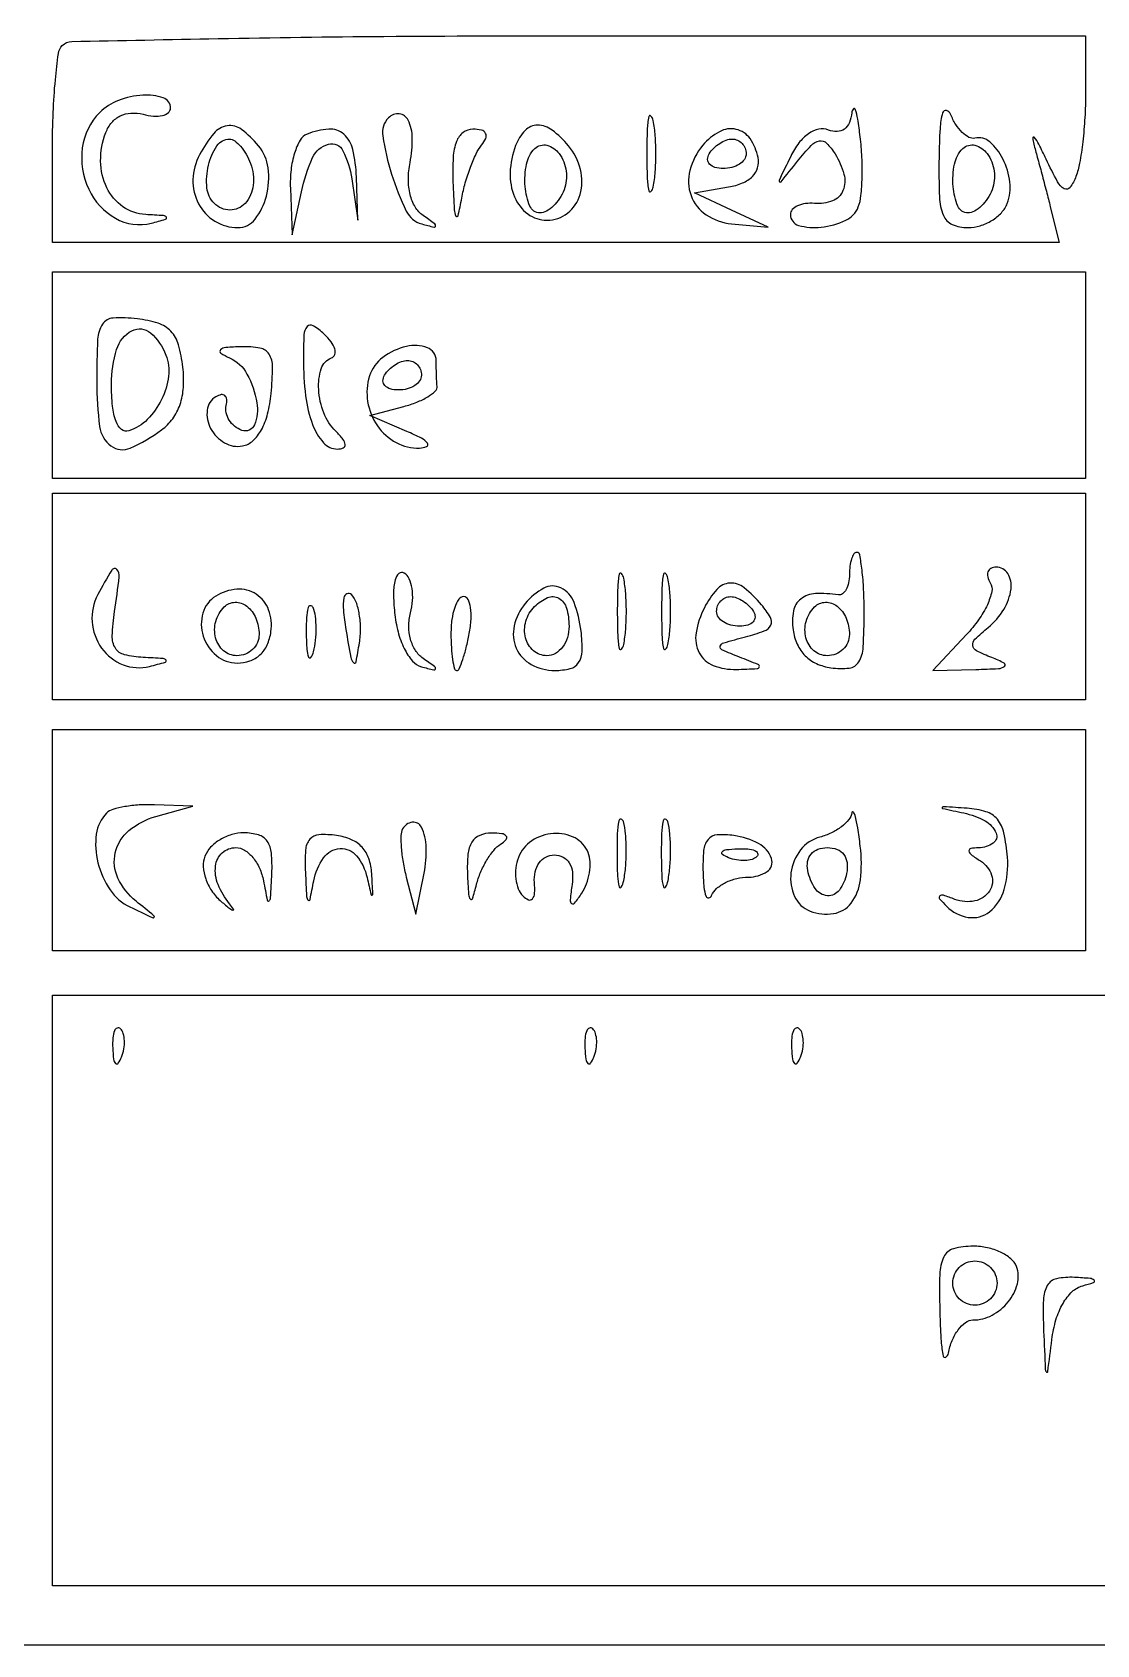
# Model space of a CAD drawing. Extents: x 31 to 1250, y 31 to 897.
# Drawn here: x 1009.6 to 1081.8, y 31 to 140.2 of the extents above; entities that cross this region are included whole.
import ezdxf

# ---------------------------------------------------------------- set-up
doc = ezdxf.new("R2010")
doc.units = 0

msp = doc.modelspace()

# ---------------------------------------------------------------- linework, layer by layer
for points in [[(31, 464), (31, 31), (640.463489, 31), (1249.926977, 31), (1250.213489, 53.75, 0.003096), (1250.324363, 71.071305, 0.000033), (1250.341341, 190.328125, 0.000105), (1250.322872, 327.870384, 0.000068), (1250.246394, 486.75), (1249.992789, 897), (640.496394, 897), (31, 897)], [(1247, 543.5), (1247, 193), (952.160124, 193), (657.320248, 193), (656.662291, 168.25, 0.00357), (656.407858, 155.161514, 0.000998), (656.196972, 134.687033, 0.001007), (656.051305, 111.525542, 0.001059), (656.002167, 88.74841), (656, 33.99682), (345.25, 34.24841), (34.5, 34.5), (34.244232, 463, -0.000104), (34.180262, 627.393921, -0.000173), (34.202946, 765.995312, -0.000003), (34.267736, 891.687549, -0.090797), (34.462847, 892.75, -0.310964), (35.540421, 893.495322, -0.00002), (156.393237, 893.749289, -0.000437), (325.743285, 893.950432, -0.000079), (640.968615, 894), (1247, 894)], [(1081, 136.081787, -0.014742), (1080.952086, 134.457066, -0.014148), (1080.808477, 132.815449, -0.01423), (1080.599761, 131.376158, -0.048523), (1080.348007, 130.464508, -0.062424), (1079.948985, 129.718387, -0.387978), (1079.560805, 129.633694, -0.139431), (1079.102953, 130.107443, -0.011873), (1078.332926, 131.632721, 0.007814), (1077.829587, 132.650186, 0.053545), (1077.522804, 133.116385, 0.71825), (1077.422611, 133.07822, 0.059017), (1077.489184, 132.657099, -0.002754), (1077.731065, 131.780312, -0.001308), (1078.033439, 130.648465, -0.001296), (1078.343463, 129.463261, -0.001837), (1078.612673, 128.407099), (1079.216816, 126), (1045.108408, 126), (1011, 126), (1011, 132.333333, -0.009794), (1011.04848, 134.80813, -0.013945), (1011.195833, 137.002083, -0.009871), (1011.403093, 138.801233, -0.164193), (1011.666667, 139.333333, -0.193456), (1012.304598, 139.605462, -0.000493), (1022.222917, 139.804167, -0.002944), (1033.455941, 139.951977, -0.001818), (1046.666667, 140), (1081, 140)], [(1014.2, 134.8, 0.165792), (1013.019336, 132.397709, 0.142229), (1013.454326, 129.601971, 0.154491), (1015.269385, 127.62796, 0.196122), (1017.701961, 127.301423, 0.006962), (1018.666657, 127.566141, 0.505616), (1018.715543, 127.698911, 0.233498), (1018.525914, 127.809651, 0.004172), (1017.317388, 127.883999, -0.140538), (1015.77539, 128.416214, -0.12731), (1014.679371, 129.701857, -0.112452), (1014.260682, 131.500344, -0.09306), (1014.615231, 133.439691, -0.083564), (1015.017629, 134.121542, -0.104328), (1015.595778, 134.573035, -0.101854), (1016.318464, 134.759178, -0.076363), (1017.137906, 134.674188, 0.04419), (1017.851239, 134.553606, 0.075313), (1018.45301, 134.59653, 0.112824), (1018.852152, 134.787493, 0.228836), (1019, 135.09362, 0.322827), (1018.49975, 135.787669, 0.096001), (1017.126523, 135.967648, 0.074561), (1015.462785, 135.613138, 0.107059)], [(1033.772634, 134.4393, 0.240246), (1033.373291, 133.208928, 0.036499), (1033.982599, 130.614562, 0.036933), (1034.969894, 128.124471, 0.2168), (1036.025704, 127.248634, 0.006243), (1036.856143, 127.033917, 0.440263), (1036.96273, 127.105117, 0.280764), (1036.899406, 127.257001, 0.004536), (1036.113089, 127.817501, -0.108334), (1035.578834, 128.397041, -0.072154), (1035.238431, 129.237376, -0.061852), (1035.116707, 130.270568, -0.045684), (1035.22898, 131.4175, 0.0488), (1035.380039, 133.06633, 0.11119), (1035.099494, 134.27742, 0.259982), (1034.501935, 134.697735, 0.226165)], [(1051.272364, 132, 0.008087), (1051.298431, 130.38851, 0.039503), (1051.399666, 129.482812, 0.611425), (1051.546986, 129.439977, 0.142433), (1051.705733, 129.75, 0.029693), (1051.840649, 130.774707, 0.017887), (1051.884498, 132, 0.017887), (1051.840649, 133.225293, 0.029693), (1051.705733, 134.25, 0.142433), (1051.546986, 134.560023, 0.611425), (1051.399666, 134.517188, 0.039503), (1051.298431, 133.61149, 0.008087)], [(1065.160037, 134.781385, -0.074209), (1064.996358, 134.115414, -0.136913), (1064.656477, 133.678638, -0.152572), (1064.168482, 133.50899, -0.099873), (1063.576692, 133.608944, 0.144948), (1062.921003, 133.660532, 0.100195), (1062.233763, 133.362571, 0.078234), (1061.578297, 132.733348, 0.049304), (1061.021526, 131.827559, 0.000843), (1060.234418, 130.201981, 0.364215), (1060.262607, 130.091269, 0.398225), (1060.369901, 130.105847, 0.000878), (1061.484319, 131.495129, -0.019495), (1062.405228, 132.559453, -0.157299), (1062.9632, 132.868991, -0.252434), (1063.45074, 132.718129, -0.053268), (1064.023229, 131.995129, -0.07354), (1064.630526, 130.622285, -0.166512), (1064.562908, 129.50275, -0.205873), (1063.85738, 128.812568, -0.11366), (1062.642371, 128.638889, 0.052114), (1062.013873, 128.626463, 0.076266), (1061.482447, 128.475868, 0.101034), (1061.127186, 128.216973, 0.18705), (1061, 127.888889, 0.336475), (1061.559039, 127.15221, 0.096331), (1063.081821, 127.029474, 0.080069), (1064.747316, 127.493, 0.195731), (1065.601843, 128.404804, 0.066125), (1065.783327, 129.164993, 0.018805), (1065.862003, 130.379598, 0.018591), (1065.84795, 131.77105, 0.018703), (1065.730496, 133.154804, 0.009197), (1065.561551, 134.349564, 0.04464), (1065.393625, 135.012505, 0.583829), (1065.264977, 135.035464, 0.150536)], [(1071.070285, 131.75, 0.012214), (1071.09607, 129.07258, 0.089611), (1071.365437, 127.825927, 0.196371), (1071.966097, 127.217961, 0.101253), (1073.031385, 127, 0.073827), (1073.854875, 127.122258, 0.064276), (1074.650456, 127.480552, 0.066864), (1075.298983, 128.010435, 0.096752), (1075.690532, 128.635923, 0.12235), (1075.868314, 130.074974, 0.084856), (1075.397727, 131.652641, 0.098432), (1074.51209, 132.804635, 0.239748), (1073.50273, 133.06079, -0.178834), (1073.095996, 133.114729, -0.072872), (1072.638565, 133.449133, -0.059433), (1072.202611, 133.993426, -0.045337), (1071.859329, 134.676, 0.244488), (1071.568197, 134.929216, 0.406295), (1071.310595, 134.776354, 0.052095), (1071.13882, 133.70721, 0.010103)], [(1020.96579, 131.936078, 0.11652), (1020.519339, 130.253789, 0.128326), (1020.899399, 128.614693, 0.135895), (1022.005503, 127.435051, 0.137717), (1023.555057, 127, 0.229668), (1024.72571, 127.567667, 0.10532), (1025.494473, 129.12748, 0.093201), (1025.613409, 131.037599, 0.143229), (1024.960174, 132.547988, 0.057275), (1023.806531, 133.652507, 0.203031), (1022.834416, 133.899285, 0.186354), (1021.923656, 133.377222, 0.047642)], [(1028.25, 133.333333, 0.170334), (1027.777756, 132.920864, 0.054069), (1027.401942, 132.05, 0.046816), (1027.165099, 130.915457, 0.037413), (1027.118315, 129.666667), (1027.23663, 126.5), (1027.868315, 129.417502, -0.051282), (1028.628143, 131.743815, -0.227883), (1029.693925, 132.649755, -0.354742), (1030.680919, 132.202594, -0.079764), (1031.275342, 130.310705), (1031.686457, 127.5), (1031.593229, 130.422988, 0.047192), (1031.356565, 132.288341, 0.15984), (1030.736247, 133.329052, 0.198999), (1029.719905, 133.66972, 0.077923)], [(1038.136182, 130.083333, 0.003324), (1038.219863, 128.209763, 0.11337), (1038.340683, 127.784895, 0.690217), (1038.487357, 127.805609, 0.010104), (1038.732, 129, -0.023421), (1038.973244, 130.036594, -0.021079), (1039.317558, 131.083854, -0.021618), (1039.706694, 131.996541, -0.06021), (1040.079942, 132.583333, 0.067614), (1040.363457, 133.043917, 0.234035), (1040.348819, 133.383814, 0.212978), (1040.063164, 133.600195, 0.05721), (1039.484124, 133.666667, 0.166515), (1038.820425, 133.439332, 0.138627), (1038.375612, 132.835996, 0.076563), (1038.149725, 131.760214, 0.023035)], [(1042.384042, 132.558413, 0.082144), (1042.009741, 130.735236, 0.109118), (1042.309909, 129.074464, 0.134554), (1043.20608, 127.92851, 0.161279), (1044.5, 127.5, 0.168023), (1045.90099, 127.984474, 0.157115), (1046.750284, 129.24406, 0.133268), (1046.778408, 130.939366, 0.111543), (1045.960131, 132.548039, 0.057834), (1044.859198, 133.599741, 0.162429), (1043.862204, 133.935616, 0.207218), (1043.023604, 133.575363, 0.097807)], [(1055.06751, 132.581344, 0.109306), (1054.188176, 130.871386, 0.152995), (1054.267349, 129.166504, 0.160499), (1055.292725, 127.867791, 0.122628), (1057.010216, 127.259963), (1059.5, 127.019926), (1057, 128.1834), (1054.5, 129.346874), (1056.808455, 129.750648, 0.053413), (1057.761481, 130.024574, 0.099631), (1058.428394, 130.466501, 0.12614), (1058.776074, 131.051786, 0.119741), (1058.808455, 131.744345, 0.104518), (1058.266211, 133.027207, 0.187786), (1057.330825, 133.655348, 0.180422), (1056.187033, 133.49779, 0.096341)], [(1024.425794, 131.332783, -0.121791), (1024.608489, 129.867214, -0.15632), (1024.047085, 128.638243, -0.212623), (1023.025977, 128.190598, -0.197393), (1021.967217, 128.632783, -0.174133), (1021.467123, 129.693426, -0.082184), (1021.571709, 131.224129, -0.088966), (1022.143668, 132.541234, -0.250992), (1023, 133, -0.163373), (1023.346715, 132.883606, -0.053934), (1023.743061, 132.510255, -0.046968), (1024.123007, 131.970822, -0.038359)], [(1045.664167, 129.567217, -0.053288), (1045.357517, 128.967818, -0.056693), (1044.936461, 128.46037, -0.063505), (1044.470332, 128.114711, -0.128509), (1044.031385, 128, -0.301083), (1043.351329, 128.45033, -0.080461), (1043.026444, 129.775524, -0.070812), (1043.120744, 131.305754, -0.146654), (1043.683333, 132.35, -0.263975), (1044.507355, 132.577365, -0.178157), (1045.332265, 132.013535, -0.120495), (1045.80727, 130.820054, -0.127015)], [(1058, 132, -0.153634), (1057.879982, 131.618621, -0.097988), (1057.542039, 131.29375, -0.080552), (1057.037096, 131.074545, -0.062283), (1056.440983, 131, -0.066118), (1055.889346, 131.073267, -0.138808), (1055.521475, 131.29375, -0.191142), (1055.392057, 131.620352, -0.139169), (1055.5, 132, -0.06081), (1055.806203, 132.382515, -0.051032), (1056.2129, 132.70625, -0.053229), (1056.653442, 132.926698, -0.089642), (1057.059017, 133, -0.105429), (1057.418051, 132.923444, -0.099231), (1057.723586, 132.70625, -0.096318), (1057.928382, 132.381732, -0.092995)], [(1074.664167, 129.567217, -0.053288), (1074.357517, 128.967818, -0.056693), (1073.936461, 128.46037, -0.063505), (1073.470332, 128.114711, -0.128509), (1073.031385, 128, -0.301083), (1072.351329, 128.45033, -0.080461), (1072.026444, 129.775524, -0.070812), (1072.120744, 131.305754, -0.146654), (1072.683333, 132.35, -0.263975), (1073.507355, 132.577365, -0.178157), (1074.332265, 132.013535, -0.120495), (1074.80727, 130.820054, -0.127015)], [(1014, 116.566422, 0.032119), (1014.195806, 113.521394, 0.203513), (1014.963464, 112.211131, 0.270965), (1016.268318, 112.066937, 0.053102), (1018.394658, 113.299314, 0.07809), (1019.146769, 114.054192, 0.075336), (1019.64231, 115.012322, 0.066533), (1019.871523, 116.17866, 0.043651), (1019.835788, 117.549314, 0.04033), (1019.537905, 119.066053, 0.121168), (1019.021198, 119.977556, 0.12806), (1018.159789, 120.516655, 0.047512), (1016.75, 120.816422, 0.041038), (1015.107353, 120.869875, 0.241272), (1014.383232, 120.452385, 0.133908), (1014.060058, 119.436766, 0.010461)], [(1028, 118.121214, 0.029969), (1028.151479, 115.59621, 0.060218), (1028.625592, 113.659906, 0.089701), (1029.362362, 112.428961, 0.216419), (1030.306989, 112, 0.102436), (1030.699203, 112.081206, 0.323472), (1030.828768, 112.298942, 0.147758), (1030.683419, 112.660418, 0.027429), (1030.2, 113.2, -0.103216), (1029.387262, 114.441329, -0.078651), (1029.036527, 116.032076, -0.091467), (1029.209697, 117.439873, -0.231984), (1029.901478, 118.166667, 0.231552), (1030.125026, 118.401144, 0.152502), (1030.126463, 118.780852, 0.088428), (1029.874203, 119.271029, 0.043861), (1029.401478, 119.789427, 0.047229), (1028.655442, 120.355852, 0.372719), (1028.259471, 120.292546, 0.163395), (1028.041118, 119.737492, 0.012718)], [(1018.690532, 118.364077, -0.123541), (1018.863149, 116.939366, -0.082555), (1018.391108, 115.357534, -0.081849), (1017.42658, 114.000955, -0.117446), (1016.178557, 113.226186, -0.261569), (1015.683744, 113.321309, -0.129554), (1015.304817, 113.861716, -0.06547), (1015.070285, 114.895473, -0.02309), (1015, 116.416667, -0.073664), (1015.345747, 118.750731, -0.200402), (1016.388077, 120.014451, -0.310673), (1017.642383, 119.867157, -0.121862)], [(1023, 118.179715, -0.163668), (1024.179897, 117.080694, -0.08239), (1024.850762, 115.134847, -0.138758), (1024.6891, 113.645997, -0.404211), (1023.831583, 113.264472, -0.08276), (1023.343676, 113.540463, -0.082853), (1022.971868, 113.959679, -0.087652), (1022.771133, 114.454554, -0.109361), (1022.774777, 114.94933, 0.072052), (1022.808644, 115.364647, 0.205295), (1022.680639, 115.61824, 0.229656), (1022.42244, 115.683315, 0.087469), (1022.068451, 115.542305, 0.227951), (1021.48365, 114.62788, 0.155638), (1021.718233, 113.395255, 0.1371), (1022.664377, 112.418268, 0.180915), (1023.875827, 112.209097, 0.139211), (1024.574259, 112.558295, 0.082893), (1025.152158, 113.295095, 0.063768), (1025.575793, 114.379779, 0.037171), (1025.813358, 115.758189, 0.020947), (1025.912526, 117.576843, 0.144802), (1025.672547, 118.427325, 0.211355), (1025.05912, 118.839464, 0.051392), (1023.813358, 118.929715, 0.012147), (1022.739577, 118.870956, 0.168039), (1022.388286, 118.717469, 0.490375), (1022.406741, 118.503233, 0.036907)], [(1032.484769, 116.952012, 0.117158), (1032.356047, 115.217534, 0.112171), (1033.015259, 113.579382, 0.116873), (1034.289121, 112.434525, 0.135405), (1035.872445, 112.063386, 0.09101), (1036.353128, 112.171102, 0.490497), (1036.411336, 112.392767, 0.112456), (1036.002811, 112.731031, 0.015645), (1035, 113.198648), (1032.5, 114.270524), (1034.809017, 114.885262, 0.029167), (1035.689048, 115.175445, 0.042123), (1036.422424, 115.539733, 0.049336), (1036.929159, 115.920032, 0.230696), (1037.059017, 116.25, -0.007649), (1037.036342, 116.608131, -0.003556), (1037.017336, 117.073437, -0.003521), (1037.004295, 117.562339, -0.004906), (1037, 118, 0.312569), (1036.402825, 118.86194, 0.14783), (1034.98604, 118.954833, 0.104061), (1033.375164, 118.205422, 0.15642)], [(1036, 117, -0.153634), (1035.879982, 116.618621, -0.097988), (1035.542039, 116.29375, -0.080552), (1035.037096, 116.074545, -0.062283), (1034.440983, 116, -0.066118), (1033.889346, 116.073267, -0.138808), (1033.521475, 116.29375, -0.191142), (1033.392057, 116.620352, -0.139169), (1033.5, 117, -0.06081), (1033.806203, 117.382515, -0.051032), (1034.2129, 117.70625, -0.053229), (1034.653442, 117.926698, -0.089642), (1035.059017, 118, -0.105429), (1035.418051, 117.923444, -0.099231), (1035.723586, 117.70625, -0.096318), (1035.928382, 117.381732, -0.092995)], [(1065, 103.5, -0.048526), (1064.944979, 102.934422, -0.075993), (1064.779687, 102.475411, -0.105904), (1064.535673, 102.190576, -0.204797), (1064.25, 102.118421, 0.051336), (1062.690719, 102.202736, 0.153338), (1061.699691, 101.83776, 0.185142), (1061.20619, 101.028278, 0.080782), (1061.180449, 99.75, 0.071286), (1061.465132, 98.772547, 0.090158), (1062, 98, 0.090158), (1062.772547, 97.465132, 0.071286), (1063.75, 97.180449, 0.064285), (1064.988001, 97.164743, 0.232738), (1065.631409, 97.579913, 0.121927), (1065.934916, 98.568903, 0.013777), (1066, 100.930449, 0.011534), (1065.964004, 102.490702, 0.019032), (1065.853125, 103.804569, 0.013634), (1065.698016, 104.834224, 0.363333), (1065.5, 105, 0.254951), (1065.307869, 104.895221, 0.06271), (1065.146875, 104.559375, 0.048861), (1065.036383, 104.074626, 0.031626)], [(1014.07393, 102.13814, 0.141979), (1013.683729, 100.301335, 0.138383), (1014.329563, 98.519736, 0.144205), (1015.783862, 97.387379, 0.157436), (1017.566097, 97.275258, 0.005733), (1018.649491, 97.564563, 0.518368), (1018.696833, 97.697587, 0.22723), (1018.499306, 97.807913, 0.003366), (1017.136501, 97.883999, -0.047439), (1015.876369, 98.066526, -0.197295), (1015.267602, 98.508747, -0.150929), (1015.053188, 99.336801, -0.024881), (1015.213308, 101, 0.006282), (1015.527631, 103.346438, 0.230597), (1015.355542, 103.844509, 0.489295), (1015.01169, 103.801219, 0.011017)], [(1074.545752, 102.925972, -0.194794), (1074.644575, 102.346115, -0.054159), (1074.34507, 101.454811, -0.046079), (1073.754236, 100.433535, -0.034418), (1072.930455, 99.425972), (1070.651372, 97), (1073.575686, 97.070285, 0.006861), (1075.091721, 97.127547, 0.14743), (1075.508579, 97.27699, 0.557496), (1075.490728, 97.490679, 0.023852), (1074.65305, 97.867379, -0.022014), (1073.606923, 98.333207, -0.251782), (1073.355382, 98.689652, -0.23464), (1073.50528, 99.113792, -0.019356), (1074.40305, 99.919539, 0.081669), (1075.457775, 101.134058, 0.105652), (1075.950952, 102.521193, 0.17243), (1075.729132, 103.559728, 0.260372), (1074.940983, 104, 0.120159), (1074.590918, 103.914641, 0.187099), (1074.388039, 103.684504, 0.15244), (1074.370615, 103.336732, 0.075413)], [(1034.178966, 100.92993, 0.039441), (1034.412441, 99.621104, 0.051107), (1034.838828, 98.47964, 0.060374), (1035.390127, 97.638584, 0.153032), (1036, 97.250881, 0.006219), (1036.844028, 97.035257, 0.429823), (1036.955041, 97.107074, 0.289387), (1036.89417, 97.260052, 0.00469), (1036.106601, 97.821511, -0.100326), (1035.595231, 98.358613, -0.073394), (1035.262872, 99.114289, -0.067769), (1035.145486, 99.99505, -0.063321), (1035.262721, 100.896646, 0.047405), (1035.400577, 101.745271, 0.055828), (1035.36378, 102.558133, 0.064854), (1035.16955, 103.217897, 0.15149), (1034.835085, 103.601923, 0.335562), (1034.475351, 103.568031, 0.148211), (1034.217114, 103.13237, 0.062134), (1034.110813, 102.225475, 0.022569)], [(1043.03821, 101.54604, 0.117619), (1042.285371, 100.02102, 0.160936), (1042.429213, 98.507258, 0.165744), (1043.437984, 97.407726, 0.125635), (1045.035038, 97, 0.060874), (1046.080421, 97.127747, 0.187071), (1046.653388, 97.530824, 0.145036), (1046.889589, 98.294936, 0.032404), (1046.816422, 99.672881, 0.061949), (1046.339679, 101.607828, 0.18849), (1045.444798, 102.591984, 0.242779), (1044.295239, 102.573502, 0.096714)], [(1049.272364, 101, 0.008087), (1049.298431, 99.38851, 0.039503), (1049.399666, 98.482813, 0.611425), (1049.546986, 98.439977, 0.142433), (1049.705733, 98.75, 0.029693), (1049.840649, 99.774707, 0.017887), (1049.884498, 101, 0.017887), (1049.840649, 102.225293, 0.029693), (1049.705733, 103.25, 0.142433), (1049.546986, 103.560023, 0.611425), (1049.399666, 103.517187, 0.039503), (1049.298431, 102.61149, 0.008087)], [(1052.272364, 101, 0.008087), (1052.298431, 99.38851, 0.039503), (1052.399666, 98.482813, 0.611425), (1052.546986, 98.439977, 0.142433), (1052.705733, 98.75, 0.029693), (1052.840649, 99.774707, 0.017887), (1052.884498, 101, 0.017887), (1052.840649, 102.225293, 0.029693), (1052.705733, 103.25, 0.142433), (1052.546986, 103.560023, 0.611425), (1052.399666, 103.517187, 0.039503), (1052.298431, 102.61149, 0.008087)], [(1055.170311, 101.25, 0.077947), (1054.609955, 99.555991, 0.161747), (1054.824972, 98.196297, 0.181875), (1055.777046, 97.338378, 0.101859), (1057.333333, 97.070285, 0.003222), (1058.749548, 97.125364, 0.327711), (1058.894594, 97.242341, 0.377009), (1058.817452, 97.397143, 0.003603), (1057.553552, 97.902281, -0.010264), (1056.364652, 98.395912, -0.378878), (1056.250882, 98.642422, -0.254668), (1056.483772, 98.872869, -0.006404), (1057.968003, 99.281382, 0.023605), (1059.225401, 99.67445, 0.192492), (1059.66531, 100.068539, 0.253022), (1059.646768, 100.587831, 0.04037), (1059.042006, 101.449385, 0.050628), (1057.871276, 102.600389, 0.183826), (1056.895222, 102.91535, 0.201886), (1056.017406, 102.491459, 0.061948)], [(1022.060923, 102.037653, 0.186195), (1021.19033, 100.890178, 0.148764), (1021.212989, 99.326132, 0.143991), (1022.109711, 98.003694, 0.173952), (1023.513695, 97.5, 0.08292), (1024.371005, 97.643161, 0.10457), (1025.059625, 98.05529, 0.100175), (1025.542652, 98.727006, 0.070622), (1025.802872, 99.622722, 0.123419), (1025.648105, 101.107342, 0.163488), (1024.806237, 102.162193, 0.162281), (1023.492804, 102.499464, 0.121384)], [(1025, 99.440983, -0.103216), (1024.885271, 98.891133, -0.098834), (1024.559375, 98.423289, -0.096907), (1024.072549, 98.109789, -0.095012), (1023.5, 98, -0.179946), (1022.59764, 98.335619, -0.15216), (1022.05672, 99.20489, -0.132661), (1022.066992, 100.327196, -0.128822), (1022.63948, 101.306147, -0.194761), (1023.37668, 101.618432, -0.172865), (1024.169706, 101.350022, -0.128462), (1024.782775, 100.537796, -0.098073)], [(1030.881162, 99.781418, 0.003467), (1031.209184, 97.884406, 0.152988), (1031.39376, 97.531401, 0.599836), (1031.570202, 97.585054, 0.009743), (1031.797245, 98.865335, 0.039733), (1031.871906, 99.838071, 0.040388), (1031.790931, 100.804952, 0.043618), (1031.579167, 101.629233, 0.112154), (1031.253246, 102.146754, 0.318785), (1030.944935, 102.199105, 0.246244), (1030.735621, 101.917335, 0.063014), (1030.71055, 101.0865, 0.01715)], [(1038, 99.5, 0.014412), (1038.027631, 98.541581, 0.023639), (1038.11263, 97.734375, 0.020244), (1038.232649, 97.119163, 0.347462), (1038.383423, 97, 0.300822), (1038.556361, 97.114399, 0.017542), (1038.7946, 97.734375, 0.021857), (1039.033865, 98.5418, 0.013875), (1039.244751, 99.5, 0.031701), (1039.365641, 100.458177, 0.053628), (1039.329256, 101.265625, 0.076393), (1039.156008, 101.816555, 0.285831), (1038.861328, 102, 0.249889), (1038.530586, 101.823693, 0.064968), (1038.253015, 101.265625, 0.050289), (1038.062724, 100.457653, 0.032714)], [(1046, 100, -0.072314), (1045.888136, 99.230589, -0.08892), (1045.5625, 98.583333, -0.10214), (1045.075754, 98.153209, -0.130775), (1044.5, 98, -0.180027), (1043.592457, 98.33771, -0.154548), (1043.055706, 99.209943, -0.133222), (1043.078216, 100.340638, -0.125809), (1043.666667, 101.333333, -0.095046), (1044.549586, 101.93204, -0.235594), (1045.308755, 101.889179, -0.19625), (1045.829766, 101.223484, -0.069236)], [(1058.5, 101, -0.139169), (1058.607943, 100.620352, -0.191142), (1058.478525, 100.29375, -0.138808), (1058.110654, 100.073267, -0.066118), (1057.559017, 100, -0.062283), (1056.962904, 100.074545, -0.080552), (1056.457961, 100.29375, -0.097988), (1056.120018, 100.618621, -0.153634), (1056, 101, -0.092995), (1056.071618, 101.381732, -0.096318), (1056.276414, 101.70625, -0.099231), (1056.581949, 101.923444, -0.105429), (1056.940983, 102, -0.089642), (1057.346558, 101.926698, -0.053229), (1057.7871, 101.70625, -0.051032), (1058.193797, 101.382515, -0.06081)], [(1065, 99.440983, -0.103216), (1064.885271, 98.891133, -0.098834), (1064.559375, 98.423289, -0.096907), (1064.072549, 98.109789, -0.095012), (1063.5, 98, -0.179946), (1062.59764, 98.335619, -0.15216), (1062.05672, 99.20489, -0.132661), (1062.066992, 100.327196, -0.128822), (1062.63948, 101.306147, -0.194761), (1063.37668, 101.618432, -0.172865), (1064.169706, 101.350022, -0.128462), (1064.782775, 100.537796, -0.098073)], [(1028.194949, 99.5, 0.012823), (1028.235556, 98.431793, 0.080377), (1028.356533, 97.900903, 0.597527), (1028.51666, 97.883358, 0.087174), (1028.692991, 98.269032, 0.037336), (1028.832894, 99.036634, 0.029507), (1028.872264, 99.880008, 0.030339), (1028.814405, 100.671085, 0.06278), (1028.655937, 101.269032, 0.31318), (1028.47713, 101.386009, 0.333666), (1028.315079, 101.257153, 0.052471), (1028.212705, 100.580113, 0.014395)], [(1014.666667, 87.333333, 0.165672), (1013.968961, 85.914551, 0.0935), (1014.080898, 83.979444, 0.089155), (1014.909193, 82.134966, 0.130643), (1016.25, 80.980018, 0.00112), (1017.749528, 80.257491, 0.310348), (1017.881997, 80.278201, 0.453029), (1017.878058, 80.385019, 0.001337), (1016.662134, 81.369325, -0.114188), (1015.435178, 82.932208, -0.168606), (1015.255612, 84.650862, -0.163171), (1016.182938, 86.151693, -0.106009), (1018.005251, 87.106475), (1020.5, 87.80064), (1017.916667, 87.90032, 0.024518), (1016.878806, 87.889465, 0.028316), (1015.896354, 87.774886, 0.029191), (1015.088748, 87.584866, 0.124626)], [(1065.160037, 87.366631, -0.135995), (1064.954466, 86.894441, -0.058986), (1064.459511, 86.412555, -0.052275), (1063.77694, 85.99432, -0.04741), (1063, 85.710251, 0.165433), (1061.692832, 84.846956, 0.132873), (1061.040475, 83.282346, 0.142572), (1061.286048, 81.683544, 0.194588), (1062.340684, 80.699509, 0.130387), (1063.922483, 80.529452, 0.192891), (1065.109541, 81.230265, 0.137157), (1065.745974, 82.806424, 0.0582), (1065.73422, 85.104865, 0.007905), (1065.563876, 86.338717, 0.023908), (1065.394719, 87.169752, 0.131487), (1065.265332, 87.401017, 0.623387)], [(1072.75, 87.344254, -0.071248), (1074.186426, 86.813618, -0.170066), (1074.940967, 85.983545, -0.357243), (1074.739558, 85.297015, -0.147802), (1073.75, 84.984687, 0.039658), (1073.218405, 84.935897, 0.406169), (1073.100379, 84.773467, 0.201371), (1073.249272, 84.525459, 0.017021), (1073.878115, 84.096491, -0.172154), (1074.631177, 83.136572, -0.231565), (1074.489155, 82.057398, -0.197313), (1073.495372, 81.384471, -0.143267), (1072.148849, 81.491072, 0.01225), (1071.364046, 81.767894, 0.255843), (1071.127753, 81.723347, 0.419337), (1071.1113, 81.539781, 0.019104), (1071.582783, 81.026463, 0.16001), (1073.055864, 80.273885, 0.211339), (1074.494974, 80.659124, 0.155192), (1075.491792, 82.164909, 0.089393), (1075.707695, 84.349243, 0.032097), (1075.469933, 85.989376, 0.120788), (1075.022637, 86.918799, 0.148004), (1074.253302, 87.431649, 0.057082), (1072.977881, 87.663805, 0.000642), (1071.378542, 87.76747, 0.259276), (1071.280387, 87.720788, 0.538354), (1071.304947, 87.657135, 0.000809)], [(1034.726624, 86.266312, 0.118028), (1034.607646, 85.815257, 0.024565), (1034.629243, 84.990729, 0.024518), (1034.751401, 84.013306, 0.021005), (1034.97307, 83), (1035.631089, 80.5), (1036.181435, 83.273867, 0.056098), (1036.328109, 85.020444, 0.106454), (1035.993624, 86.384863, 0.322213), (1035.379659, 86.71619, 0.241902)], [(1049.252183, 84.5, 0.008901), (1049.284834, 83.071102, 0.053901), (1049.394187, 82.339362, 0.67161), (1049.54341, 82.319562, 0.082665), (1049.707261, 82.761659, 0.028254), (1049.840609, 83.754739, 0.020511), (1049.880728, 84.869594, 0.020826), (1049.830983, 85.934218, 0.041951), (1049.68708, 86.761659, 0.285845), (1049.523779, 86.916221, 0.417468), (1049.37161, 86.814362, 0.038992), (1049.273069, 85.938425, 0.009782)], [(1052.252183, 84.5, 0.008901), (1052.284834, 83.071102, 0.053901), (1052.394187, 82.339362, 0.67161), (1052.54341, 82.319562, 0.082665), (1052.707261, 82.761659, 0.028254), (1052.840609, 83.754739, 0.020511), (1052.880728, 84.869594, 0.020826), (1052.830983, 85.934218, 0.041951), (1052.68708, 86.761659, 0.285845), (1052.523779, 86.916221, 0.417468), (1052.37161, 86.814362, 0.038992), (1052.273069, 85.938425, 0.009782)], [(1021.331871, 84.422459, 0.106354), (1021.221196, 83.711813, 0.068179), (1021.382419, 82.889311, 0.063718), (1021.778913, 82.082906, 0.067294), (1022.359684, 81.418887, 0.007525), (1022.955838, 80.913955, 0.088121), (1023.220412, 80.765303, 0.719777), (1023.269898, 80.829176, 0.025736), (1022.996429, 81.196429, -0.076728), (1022.221658, 82.493751, -0.125357), (1022.049185, 83.756024, -0.182507), (1022.505357, 84.643796, -0.185872), (1023.430449, 85, -0.142551), (1024.009654, 84.831442, -0.078312), (1024.568006, 84.339062, -0.067395), (1025.022023, 83.610389, -0.058152), (1025.294267, 82.75, 0.00362), (1025.558172, 81.431321, 0.574721), (1025.674595, 81.392379, 0.200802), (1025.775265, 81.598669, 0.002047), (1025.863818, 83.25, 0.034162), (1025.837919, 84.626148, 0.129797), (1025.549399, 85.428321, 0.171823), (1024.957453, 85.857254, 0.071806), (1023.968615, 86, 0.071339), (1023.146794, 85.882145, 0.063658), (1022.356125, 85.536597, 0.066843), (1021.714722, 85.025672, 0.099894)], [(1028.136182, 83.319551, 0.002344), (1028.223195, 81.677779, 0.183975), (1028.32774, 81.444624, 0.595333), (1028.4494, 81.480739, 0.004498), (1028.705733, 82.75, -0.105989), (1029.36835, 84.310848, -0.227083), (1030.482393, 84.936263, -0.243205), (1031.605943, 84.445003, -0.115647), (1032.313501, 82.984675, 0.00158), (1032.583495, 81.799981, 0.548722), (1032.655967, 81.774358, 0.244942), (1032.708805, 81.890646, 0.001182), (1032.633052, 83.234675, 0.06692), (1032.434221, 84.255817, 0.105096), (1031.979824, 85.021885, 0.105003), (1031.252801, 85.537368, 0.06671), (1030.25, 85.819551, 0.048238), (1029.058813, 85.872807, 0.207186), (1028.436849, 85.564413, 0.161699), (1028.145583, 84.837855, 0.027233)], [(1039.116001, 83.25, 0.004766), (1039.189723, 81.824996, 0.157827), (1039.313563, 81.509727, 0.599795), (1039.467147, 81.540397, 0.012082), (1039.731684, 82.5, -0.039387), (1040.00652, 83.319559, -0.034086), (1040.417789, 84.128314, -0.035575), (1040.894871, 84.811344, -0.078969), (1041.365682, 85.234687, 0.062581), (1041.737428, 85.547645, 0.374523), (1041.744274, 85.78089, 0.194031), (1041.452129, 85.940541, 0.027028), (1040.75, 85.984687, 0.101656), (1039.948522, 85.827332, 0.160284), (1039.423636, 85.372195, 0.110555), (1039.152386, 84.549181, 0.035092)], [(1042.574206, 84.332783, 0.06226), (1042.399533, 83.625283, 0.058103), (1042.398331, 82.879347, 0.06227), (1042.56163, 82.208685, 0.105938), (1042.873884, 81.726116, 0.093864), (1043.251834, 81.468533, 0.330101), (1043.521642, 81.53075, 0.166418), (1043.670413, 81.906856, 0.032771), (1043.656667, 82.643333, -0.076238), (1043.705989, 83.367551, -0.10189), (1043.975883, 83.966667, -0.115665), (1044.42849, 84.358976, -0.121555), (1045, 84.5, -0.117527), (1045.598, 84.357469, -0.140761), (1046.020974, 83.965283, -0.113012), (1046.229729, 83.331947, -0.05961), (1046.208302, 82.5, 0.009562), (1046.078426, 81.472264, 0.240863), (1046.176951, 81.215306, 0.435708), (1046.377141, 81.233347, 0.016598), (1046.865782, 81.909316, 0.060928), (1047.190872, 82.547694, 0.04817), (1047.385014, 83.298472, 0.049594), (1047.427987, 84.042781, 0.081423), (1047.300491, 84.659316, 0.184278), (1046.409327, 85.653369, 0.136955), (1044.952178, 85.953661, 0.128653), (1043.480898, 85.458115, 0.157178)], [(1055.078947, 83.319551, 0.017037), (1055.141728, 82.309314, 0.065016), (1055.282867, 81.695431, 0.364736), (1055.467615, 81.590758, 0.256211), (1055.662281, 81.75, -0.117896), (1056.002561, 82.228426, -0.063812), (1056.606003, 82.632812, -0.058083), (1057.364303, 82.906963, -0.057783), (1058.166667, 83, 0.147244), (1059.425753, 83.379003, 0.343998), (1059.719318, 84.25492, 0.187497), (1058.849505, 85.267011, 0.08623), (1057.171672, 85.819551, 0.053937), (1056.041113, 85.862904, 0.203856), (1055.423771, 85.548038, 0.154393), (1055.120928, 84.812512, 0.028059)], [(1058.729167, 84.395833, -0.126455), (1058.402231, 84.202593, -0.060344), (1057.916927, 84.123424, -0.05415), (1057.359369, 84.160852, -0.051402), (1056.8125, 84.316886, -0.054073), (1056.395823, 84.538436, -0.470617), (1056.37858, 84.720685, -0.168741), (1056.670344, 84.862007, -0.018894), (1057.416667, 84.921053, -0.028489), (1058.112848, 84.910055, -0.077125), (1058.592839, 84.799335, -0.208169), (1058.77538, 84.614691, -0.296942)], [(1064.809629, 83.25, -0.110048), (1064.318179, 82.117618, -0.259838), (1063.510529, 81.743606, -0.231347), (1062.687524, 82.225204, -0.095633), (1062.176676, 83.447179, -0.097115), (1062.169492, 84.063175, -0.131707), (1062.407325, 84.563333, -0.128059), (1062.869802, 84.886768, -0.089125), (1063.5, 85, -0.090288), (1064.162207, 84.879439, -0.143006), (1064.620099, 84.535476, -0.134068), (1064.839187, 83.980358, -0.075042)], [(1015.078947, 71.416667, 0.018894), (1015.137993, 70.670344, 0.168741), (1015.279315, 70.37858, 0.470617), (1015.461564, 70.395823, 0.054073), (1015.683114, 70.8125, 0.051402), (1015.839148, 71.359369, 0.05415), (1015.876576, 71.916927, 0.060344), (1015.797407, 72.402231, 0.126455), (1015.604167, 72.729167, 0.296942), (1015.385309, 72.77538, 0.208169), (1015.200665, 72.592839, 0.077125), (1015.089945, 72.112848, 0.028489)], [(1047.078947, 71.416667, 0.018894), (1047.137993, 70.670344, 0.168741), (1047.279315, 70.37858, 0.470617), (1047.461564, 70.395823, 0.054073), (1047.683114, 70.8125, 0.051402), (1047.839148, 71.359369, 0.05415), (1047.876576, 71.916927, 0.060344), (1047.797407, 72.402231, 0.126455), (1047.604167, 72.729167, 0.296942), (1047.385309, 72.77538, 0.208169), (1047.200665, 72.592839, 0.077125), (1047.089945, 72.112848, 0.028489)], [(1061.078947, 71.416667, 0.018894), (1061.137993, 70.670344, 0.168741), (1061.279315, 70.37858, 0.470617), (1061.461564, 70.395823, 0.054073), (1061.683114, 70.8125, 0.051402), (1061.839148, 71.359369, 0.05415), (1061.876576, 71.916927, 0.060344), (1061.797407, 72.402231, 0.126455), (1061.604167, 72.729167, 0.296942), (1061.385309, 72.77538, 0.208169), (1061.200665, 72.592839, 0.077125), (1061.089945, 72.112848, 0.028489)], [(1071.136182, 53.25, 0.008987), (1071.215645, 51.547331, 0.039868), (1071.359663, 50.55625, 0.525484), (1071.531558, 50.487763, 0.200632), (1071.705733, 50.75, -0.049948), (1071.962674, 51.610741, -0.061785), (1072.373244, 52.339062, -0.073906), (1072.866726, 52.833654, -0.161117), (1073.369551, 53, 0.122628), (1074.661102, 53.321597, 0.100329), (1075.763649, 54.227988, 0.106702), (1076.379287, 55.439526, 0.157265), (1076.314866, 56.621855, 0.128111), (1075.937153, 57.149547, 0.063584), (1075.238423, 57.59517, 0.0568), (1074.347538, 57.897584, 0.053494), (1073.393011, 58, 0.065972), (1072.054447, 57.822611, 0.219355), (1071.389767, 57.26799, 0.107456), (1071.117227, 56.101149, 0.011007)], [(1075, 55.5, -0.099038), (1074.885486, 54.927543, -0.097945), (1074.559375, 54.440625, -0.097945), (1074.072457, 54.114514, -0.099038), (1073.5, 54, -0.099038), (1072.927543, 54.114514, -0.097945), (1072.440625, 54.440625, -0.097945), (1072.114514, 54.927543, -0.099038), (1072, 55.5, -0.099038), (1072.114514, 56.072457, -0.097945), (1072.440625, 56.559375, -0.097945), (1072.927543, 56.885486, -0.099038), (1073.5, 57, -0.099038), (1074.072457, 56.885486, -0.097945), (1074.559375, 56.559375, -0.097945), (1074.885486, 56.072457, -0.099038)], [(1078.160037, 52.25, 0.000561), (1078.273896, 49.650535, 0.186513), (1078.35342, 49.469393, 0.623855), (1078.441022, 49.499128, 0.000901), (1078.71877, 51.687987, -0.041093), (1078.997028, 53.015908, -0.058373), (1079.472221, 54.123422, -0.070528), (1080.093658, 54.919616, -0.128039), (1080.808733, 55.321985, 0.016729), (1081.544531, 55.542599, 0.555594), (1081.57954, 55.690925, 0.178789), (1081.315413, 55.813496, 0.007284), (1080.25, 55.883999, 0.062837), (1079.035965, 55.793998, 0.215593), (1078.409641, 55.342885, 0.125148), (1078.140087, 54.37986, 0.016644)]]:
    msp.add_lwpolyline(points, format="xyb", close=True)
for points in [[(1081, 117), (1081, 110), (1046, 110), (1011, 110), (1011, 117), (1011, 124), (1046, 124), (1081, 124)], [(1081, 102), (1081, 95), (1046, 95), (1011, 95), (1011, 102), (1011, 109), (1046, 109), (1081, 109)], [(1081, 85.5), (1081, 78), (1046, 78), (1011, 78), (1011, 85.5), (1011, 93), (1046, 93), (1081, 93)], [(1247, 55), (1247, 35), (1129, 35), (1011, 35), (1011, 55), (1011, 75), (1129, 75), (1247, 75)]]:
    msp.add_lwpolyline(points, close=True)

doc.saveas('drawing.dxf')
